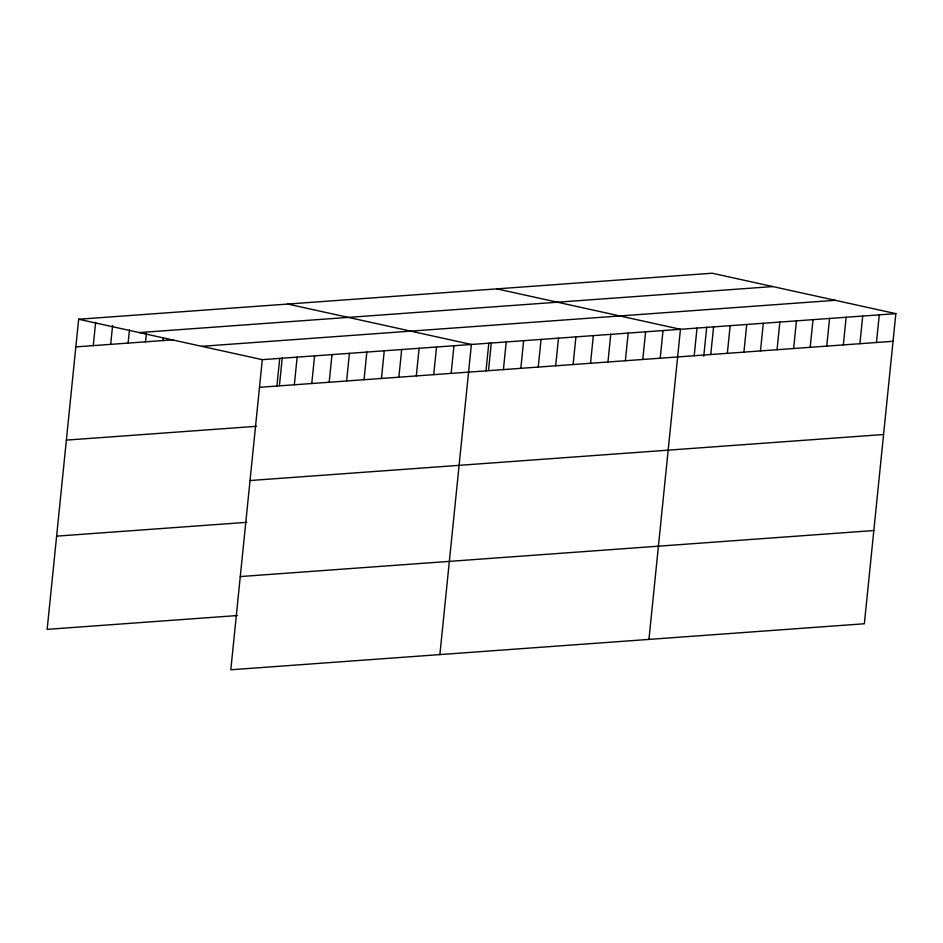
<?xml version="1.0" encoding="UTF-8"?>
<svg xmlns="http://www.w3.org/2000/svg" width="943" height="943" viewBox="0 0 943 943"><rect width="100%" height="100%" fill="white"/><g stroke="black" fill="none" stroke-linecap="round" stroke-linejoin="round"><path stroke-width="1.41" d="M895.85 313.642L262.307 359.66L230.811 669.778L864.354 623.759L895.85 313.642L712.189 273.222L78.646 319.241L47.15 629.358L237.341 615.543M93.263 345.621L95.632 322.341M110.685 344.36L112.606 325.441M128.107 343.099L129.439 330.003M145.528 341.826L146.413 333.103M162.95 340.564L163.245 337.653M276.924 386.041L279.729 358.399M279.434 385.593L282.252 357.927M294.346 384.779L297.151 357.126M311.768 383.518L314.573 355.865M329.19 382.245L331.995 354.592M346.611 380.984L349.417 353.33M364.033 379.723L366.839 352.069M381.455 378.449L384.261 350.796M398.877 377.188L401.683 349.535M416.299 375.927L419.105 348.273M433.721 374.654L436.538 347M451.143 373.393L453.96 345.739M439.874 654.595L471.382 344.478L287.721 304.059M485.987 370.858L488.804 343.205M488.509 370.41L491.315 342.733M503.409 369.597L506.226 341.944M520.831 368.336L523.648 340.682M538.253 367.063L541.07 339.409M555.675 365.801L558.492 338.148M573.108 364.528L575.914 336.887M590.53 363.267L593.336 335.614M607.952 362.006L610.758 334.352M625.374 360.733L628.179 333.079M642.796 359.472L645.601 331.818M660.218 358.21L663.023 330.557M648.949 639.401L680.445 329.284L496.784 288.864M694.201 355.735L697.018 328.081M703.761 356.218L706.72 327.091M710.774 354.533L713.58 326.879M727.348 353.33L730.153 325.677M743.921 352.128L746.726 324.475M760.482 350.926L763.288 323.272M777.056 349.723L779.861 322.07M793.629 348.521L796.434 320.868M810.19 347.319L813.007 319.665M826.763 346.105L829.569 318.451M843.337 344.902L846.142 317.249M859.898 343.7L862.715 316.046M876.471 342.498L879.277 314.844M139.258 332.573L772.8 286.566M75.841 346.894L173.111 339.822M201.696 346.317L835.239 300.31M259.502 387.314L893.045 341.295M66.375 440.11L256.567 426.295M250.036 480.529L883.567 434.511M56.615 536.143L246.818 522.328M240.276 576.562L873.819 530.544M78.646 319.241L262.307 359.66"/></g></svg>
